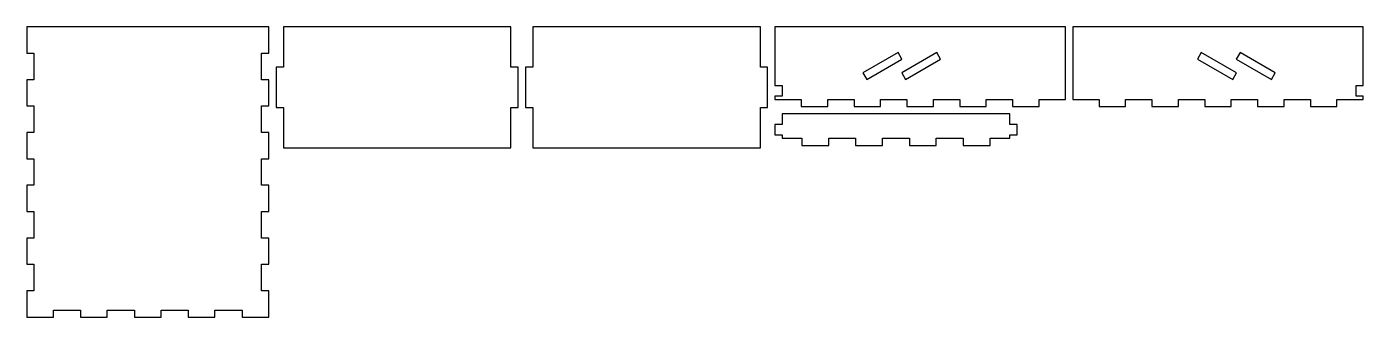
# Model space of a CAD drawing. Header units: millimetres. Extents: x 5 to 557, y 275 to 395.
import ezdxf

# ---------------------------------------------------------------- set-up
doc = ezdxf.new("R2010")
doc.units = ezdxf.units.MM
doc.layers.add('CUT', color=1, linetype='CONTINUOUS')

msp = doc.modelspace()

# ---------------------------------------------------------------- linework, layer by layer
at = {"layer": 'CUT'}
for points in [[(5, 275), (16.0611, 275), (16.0611, 278), (27.2722, 278), (27.2722, 275), (38.2833, 275), (38.2833, 278), (49.4944, 278), (49.4944, 275), (60.5056, 275), (60.5056, 278), (71.7167, 278), (71.7167, 275), (82.7278, 275), (82.7278, 278), (93.9389, 278), (93.9389, 275), (105, 275), (105, 285.8591), (102, 285.8591), (102, 296.8682), (105, 296.8682), (105, 307.6773), (102, 307.6773), (102, 318.6864), (105, 318.6864), (105, 329.4955), (102, 329.4955), (102, 340.5045), (105, 340.5045), (105, 351.3136), (102, 351.3136), (102, 362.3227), (105, 362.3227), (105, 373.1318), (102, 373.1318), (102, 384.1409), (105, 384.1409), (105, 395), (5, 395), (5, 384.1409), (8, 384.1409), (8, 373.1318), (5, 373.1318), (5, 362.3227), (8, 362.3227), (8, 351.3136), (5, 351.3136), (5, 340.5045), (8, 340.5045), (8, 329.4955), (5, 329.4955), (5, 318.6864), (8, 318.6864), (8, 307.6773), (5, 307.6773), (5, 296.8682), (8, 296.8682), (8, 285.8591), (5, 285.8591)], [(111, 345), (205, 345), (205, 361.6667), (208, 361.6667), (208, 378.3333), (205, 378.3333), (205, 395), (111, 395), (111, 378.3333), (108, 378.3333), (108, 361.6667), (111, 361.6667)], [(214, 345), (308, 345), (308, 361.6667), (311, 361.6667), (311, 378.3333), (308, 378.3333), (308, 395), (214, 395), (214, 378.3333), (211, 378.3333), (211, 361.6667), (214, 361.6667)], [(314, 365), (324.9091, 365), (324.9091, 362), (335.8182, 362), (335.8182, 365), (346.7273, 365), (346.7273, 362), (357.6364, 362), (357.6364, 365), (368.5455, 365), (368.5455, 362), (379.4545, 362), (379.4545, 365), (390.3636, 365), (390.3636, 362), (401.2727, 362), (401.2727, 365), (412.1818, 365), (412.1818, 362), (423.0909, 362), (423.0909, 365), (434, 365), (434, 395), (314, 395), (314, 370.7167), (317, 370.7167), (317, 366.2833), (314, 366.2833)], [(437, 365), (447.9091, 365), (447.9091, 362), (458.8182, 362), (458.8182, 365), (469.7273, 365), (469.7273, 362), (480.6364, 362), (480.6364, 365), (491.5455, 365), (491.5455, 362), (502.4545, 362), (502.4545, 365), (513.3636, 365), (513.3636, 362), (524.2727, 362), (524.2727, 365), (535.1818, 365), (535.1818, 362), (546.0909, 362), (546.0909, 365), (557, 365), (557, 366.2833), (554, 366.2833), (554, 370.7167), (557, 370.7167), (557, 395), (437, 395)], [(350.3655, 375.9497), (351.9155, 373.265), (366.4358, 381.6484), (364.8858, 384.333)], [(366.3655, 375.9497), (367.9155, 373.265), (382.4358, 381.6484), (380.8858, 384.333)], [(488.5642, 381.6484), (503.0845, 373.265), (504.6345, 375.9497), (490.1142, 384.333)], [(504.5642, 381.6484), (519.0845, 373.265), (520.6345, 375.9497), (506.1142, 384.333)], [(317, 349), (325.1111, 349), (325.1111, 346), (336.2222, 346), (336.2222, 349), (347.3333, 349), (347.3333, 346), (358.4444, 346), (358.4444, 349), (369.5556, 349), (369.5556, 346), (380.6667, 346), (380.6667, 349), (391.7778, 349), (391.7778, 346), (402.8889, 346), (402.8889, 349), (411, 349), (411, 350.3333), (414, 350.3333), (414, 354.6667), (411, 354.6667), (411, 359), (317, 359), (317, 354.6667), (314, 354.6667), (314, 350.3333), (317, 350.3333)]]:
    msp.add_lwpolyline(points, close=True, dxfattribs=at)

doc.saveas('drawing.dxf')
